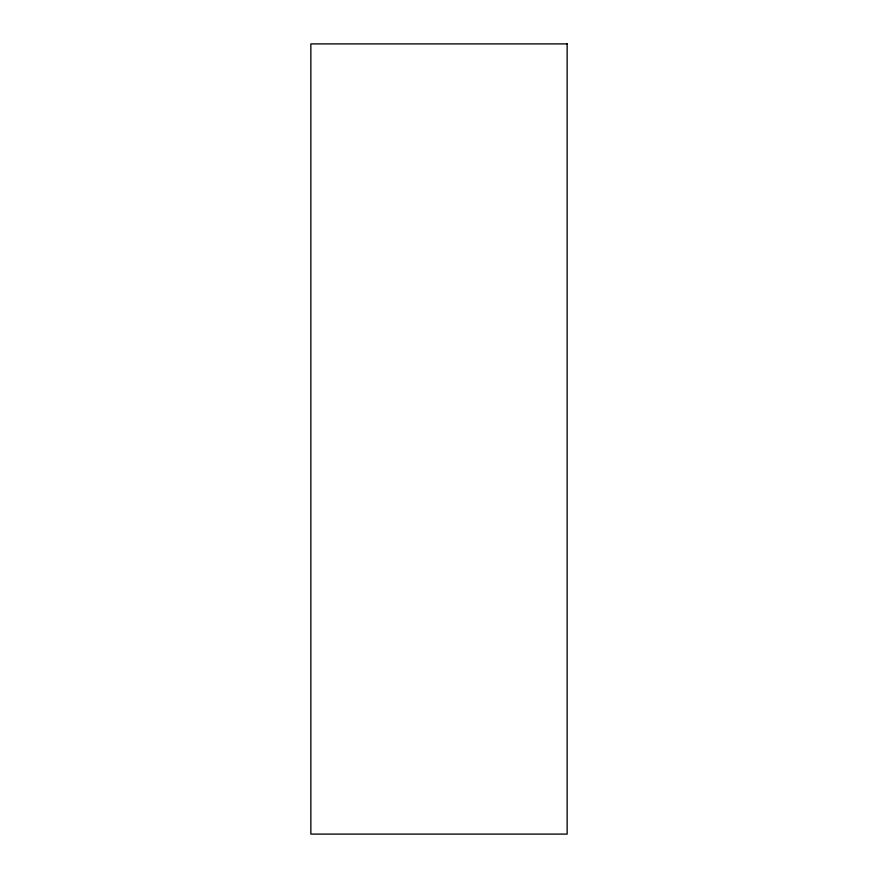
<?xml version="1.0" encoding="UTF-8"?>
<svg xmlns="http://www.w3.org/2000/svg" width="878" height="878" viewBox="0 0 878 878"><rect width="100%" height="100%" fill="white"/><g stroke="black" fill="none" stroke-linecap="round" stroke-linejoin="round"><path stroke-width="1.32" d="M567.144 43.9L310.856 43.9L310.856 834.1L567.144 834.1L567.144 43.9"/></g></svg>
